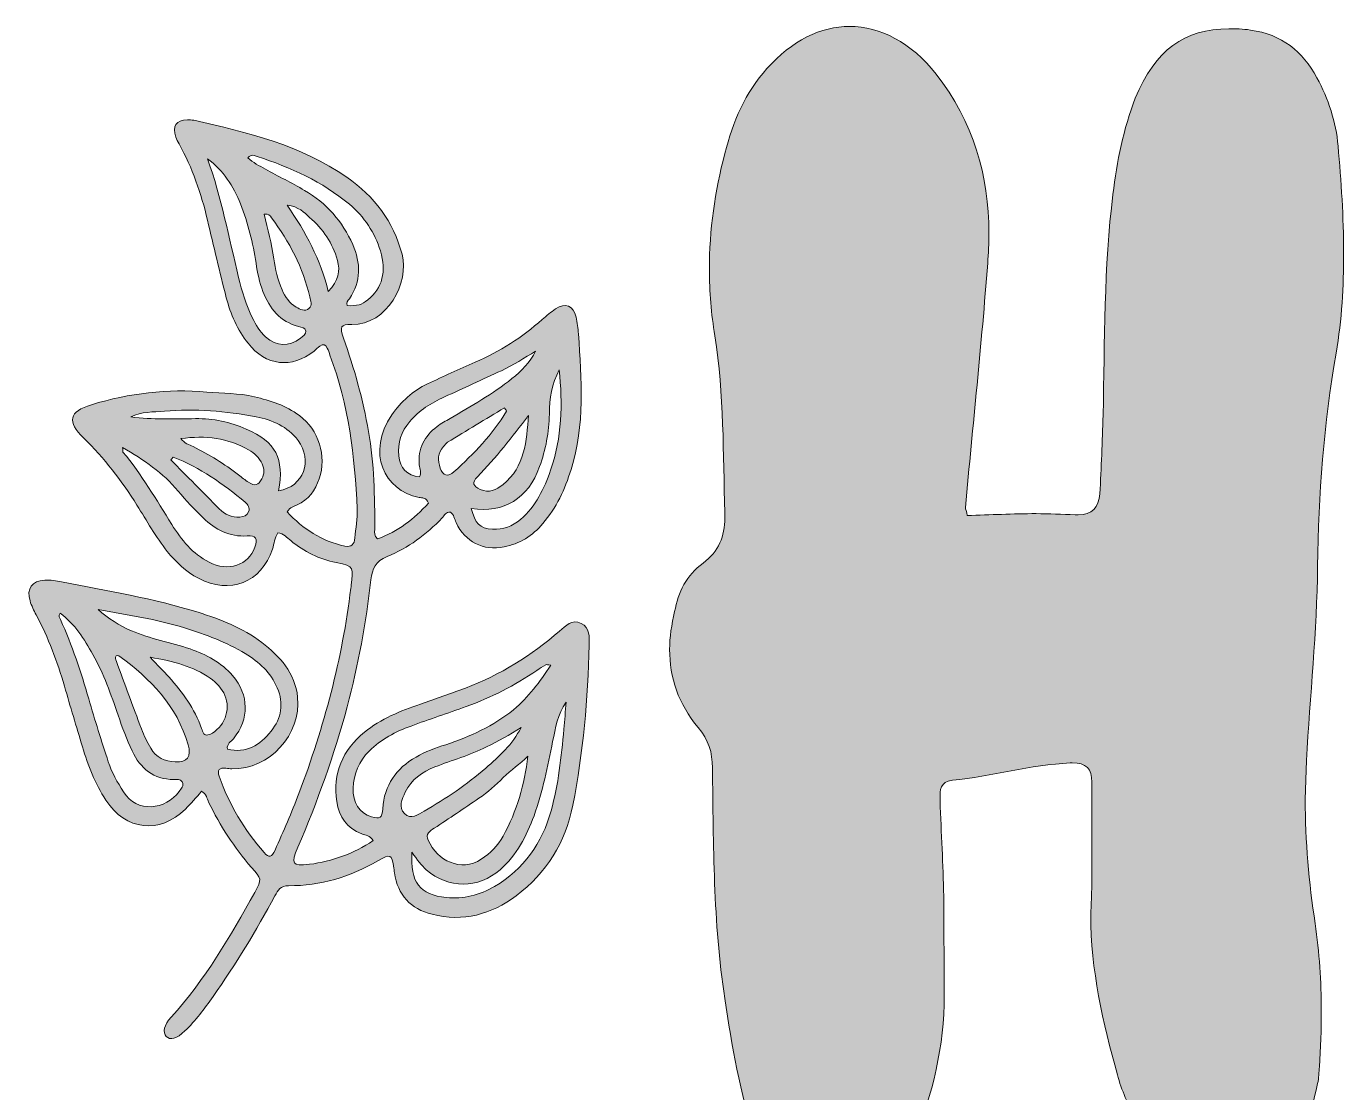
# Model space of a CAD drawing. Header units: inches. Extents: x 153 to 927, y -778 to -302.
# Drawn here: x 161.7 to 455.1, y -540 to -302.4 of the extents above; entities that cross this region are included whole.
import ezdxf

# ---------------------------------------------------------------- set-up
doc = ezdxf.new("R2010")
doc.units = ezdxf.units.IN
doc.header["$MEASUREMENT"] = 0
doc.layers.add('Layer 1', color=7, linetype='Continuous')

# ---------------------------------------------------------------- blocks, each defined once
blk = doc.blocks.new('block 3')
at = {"layer": 'Layer 1', "true_color": 0xe43b40}
h = blk.add_hatch(color=13, dxfattribs=at)
h.dxf.hatch_style = 2
edge = h.paths.add_edge_path()
edge.add_spline(control_points=[(341.55, -564.83), (334.5, -564.69), (326.49, -558.34), (323.87, -550.19), (320.69, -539.97), (318.76, -529.61), (317.24, -518.97), (314.61, -501.98), (314.75, -484.72), (314.47, -467.59), (314.47, -464.14), (313.65, -461.38), (311.3, -458.61), (306.88, -453.37), (304.95, -447.43), (304.95, -441.21), (304.95, -438.45), (305.36, -435.69), (306.05, -432.79), (306.88, -428.5), (308.67, -424.64), (312.4, -422.01), (315.86, -419.39), (317.24, -415.94), (317.24, -411.93), (317.24, -411.93), (317.24, -410.69), (317.24, -410.69), (316.82, -397.57), (317.1, -384.44), (315.03, -371.32), (314.2, -366.49), (313.79, -361.52), (313.79, -356.54), (313.79, -347.84), (315.03, -339.14), (317.24, -330.72), (319.03, -323.67), (321.79, -317.18), (326.63, -311.79), (332.15, -305.58), (338.65, -302.4), (345, -302.4), (351.91, -302.4), (358.67, -305.99), (364.34, -313.04), (372.62, -323.67), (376.08, -335.69), (376.08, -348.53), (376.08, -350.74), (375.94, -352.95), (375.8, -355.16), (374.42, -373.26), (372.49, -391.35), (370.83, -409.58), (370.83, -410), (371.11, -410.41), (371.24, -411.38), (376.35, -411.24), (381.46, -410.96), (386.57, -410.96), (389.47, -410.96), (392.37, -411.1), (395.27, -411.24), (395.27, -411.24), (395.97, -411.24), (395.97, -411.24), (399.01, -411.24), (400.52, -409.58), (400.8, -406.54), (401.08, -400.74), (401.35, -394.94), (401.49, -389), (401.91, -372.57), (401.63, -356.13), (403.7, -339.83), (404.53, -332.51), (406.05, -325.19), (408.67, -318.42), (413.09, -307.65), (419.59, -302.95), (429.53, -302.95), (431.05, -302.95), (432.57, -302.95), (434.36, -303.23), (441.27, -304.2), (445.97, -307.93), (449.14, -313.87), (451.63, -318.56), (453.42, -323.67), (453.84, -329.06), (454.53, -336.93), (455.08, -344.94), (455.08, -352.95), (455.08, -360.27), (454.67, -367.73), (453.42, -375.19), (450.66, -390.94), (449.42, -406.82), (449.28, -422.7), (449.14, -437.21), (447.62, -451.57), (446.79, -465.94), (446.79, -465.94), (446.52, -474.64), (446.52, -474.64), (446.52, -483.89), (447.35, -493.15), (448.73, -502.26), (449.69, -508.75), (450.11, -515.24), (450.11, -521.6), (450.11, -525.88), (449.97, -530.02), (449.69, -534.17), (449.56, -535.41), (449.56, -536.65), (449.28, -537.9), (447.62, -545.77), (445.55, -553.23), (435.88, -555.02), (433.53, -555.44), (431.33, -555.71), (429.11, -555.71), (420.55, -555.71), (413.09, -552.26), (408.95, -545.63), (407.01, -542.73), (405.63, -539.42), (404.67, -535.96), (401.49, -524.36), (398.73, -512.62), (398.73, -500.33), (398.73, -500.33), (398.87, -497.84), (398.87, -497.84), (399.01, -494.66), (399.01, -491.63), (399.01, -488.45), (399.01, -488.45), (399.01, -470.77), (399.01, -470.77), (399.01, -467.73), (397.76, -466.49), (394.59, -466.49), (394.59, -466.49), (394.17, -466.49), (394.17, -466.49), (385.33, -466.9), (376.77, -469.53), (367.93, -470.36), (365.17, -470.63), (365.17, -472.57), (365.17, -474.36), (365.17, -474.36), (365.17, -474.91), (365.17, -474.91), (365.44, -482.1), (365.86, -489.14), (365.99, -496.18), (365.99, -496.18), (366.13, -518.28), (366.13, -518.28), (366.13, -529.61), (363.51, -540.24), (359.37, -550.74), (355.91, -559.44), (349.28, -564.83), (341.82, -564.83), (341.82, -564.83), (341.55, -564.83), (341.55, -564.83)], knot_values=[0, 0, 0, 0, 1, 1, 1, 2, 2, 2, 3, 3, 3, 4, 4, 4, 5, 5, 5, 6, 6, 6, 7, 7, 7, 8, 8, 8, 9, 9, 9, 10, 10, 10, 11, 11, 11, 12, 12, 12, 13, 13, 13, 14, 14, 14, 15, 15, 15, 16, 16, 16, 17, 17, 17, 18, 18, 18, 19, 19, 19, 20, 20, 20, 21, 21, 21, 22, 22, 22, 23, 23, 23, 24, 24, 24, 25, 25, 25, 26, 26, 26, 27, 27, 27, 28, 28, 28, 29, 29, 29, 30, 30, 30, 31, 31, 31, 32, 32, 32, 33, 33, 33, 34, 34, 34, 35, 35, 35, 36, 36, 36, 37, 37, 37, 38, 38, 38, 39, 39, 39, 40, 40, 40, 41, 41, 41, 42, 42, 42, 43, 43, 43, 44, 44, 44, 45, 45, 45, 46, 46, 46, 47, 47, 47, 48, 48, 48, 49, 49, 49, 50, 50, 50, 51, 51, 51, 52, 52, 52, 53, 53, 53, 54, 54, 54, 55, 55, 55, 56, 56, 56, 57, 57, 57, 57], degree=3, periodic=1)
at = {"layer": 'Layer 1', "lineweight": 0}
blk.add_open_spline([(341.55, -564.83), (334.5, -564.69), (326.49, -558.34), (323.87, -550.19), (320.69, -539.97), (318.76, -529.61), (317.24, -518.97), (314.61, -501.98), (314.75, -484.72), (314.47, -467.59), (314.47, -464.14), (313.65, -461.38), (311.3, -458.61), (306.88, -453.37), (304.95, -447.43), (304.95, -441.21), (304.95, -438.45), (305.36, -435.69), (306.05, -432.79), (306.88, -428.5), (308.67, -424.64), (312.4, -422.01), (315.86, -419.39), (317.24, -415.94), (317.24, -411.93), (317.24, -411.93), (317.24, -410.69), (317.24, -410.69), (316.82, -397.57), (317.1, -384.44), (315.03, -371.32), (314.2, -366.49), (313.79, -361.52), (313.79, -356.54), (313.79, -347.84), (315.03, -339.14), (317.24, -330.72), (319.03, -323.67), (321.79, -317.18), (326.63, -311.79), (332.15, -305.58), (338.65, -302.4), (345, -302.4), (351.91, -302.4), (358.67, -305.99), (364.34, -313.04), (372.62, -323.67), (376.08, -335.69), (376.08, -348.53), (376.08, -350.74), (375.94, -352.95), (375.8, -355.16), (374.42, -373.26), (372.49, -391.35), (370.83, -409.58), (370.83, -410), (371.11, -410.41), (371.24, -411.38), (376.35, -411.24), (381.46, -410.96), (386.57, -410.96), (389.47, -410.96), (392.37, -411.1), (395.27, -411.24), (395.27, -411.24), (395.97, -411.24), (395.97, -411.24), (399.01, -411.24), (400.52, -409.58), (400.8, -406.54), (401.08, -400.74), (401.35, -394.94), (401.49, -389), (401.91, -372.57), (401.63, -356.13), (403.7, -339.83), (404.53, -332.51), (406.05, -325.19), (408.67, -318.42), (413.09, -307.65), (419.59, -302.95), (429.53, -302.95), (431.05, -302.95), (432.57, -302.95), (434.36, -303.23), (441.27, -304.2), (445.97, -307.93), (449.14, -313.87), (451.63, -318.56), (453.42, -323.67), (453.84, -329.06), (454.53, -336.93), (455.08, -344.94), (455.08, -352.95), (455.08, -360.27), (454.67, -367.73), (453.42, -375.19), (450.66, -390.94), (449.42, -406.82), (449.28, -422.7), (449.14, -437.21), (447.62, -451.57), (446.79, -465.94), (446.79, -465.94), (446.52, -474.64), (446.52, -474.64), (446.52, -483.89), (447.35, -493.15), (448.73, -502.26), (449.69, -508.75), (450.11, -515.24), (450.11, -521.6), (450.11, -525.88), (449.97, -530.02), (449.69, -534.17), (449.56, -535.41), (449.56, -536.65), (449.28, -537.9), (447.62, -545.77), (445.55, -553.23), (435.88, -555.02), (433.53, -555.44), (431.33, -555.71), (429.11, -555.71), (420.55, -555.71), (413.09, -552.26), (408.95, -545.63), (407.01, -542.73), (405.63, -539.42), (404.67, -535.96), (401.49, -524.36), (398.73, -512.62), (398.73, -500.33), (398.73, -500.33), (398.87, -497.84), (398.87, -497.84), (399.01, -494.66), (399.01, -491.63), (399.01, -488.45), (399.01, -488.45), (399.01, -470.77), (399.01, -470.77), (399.01, -467.73), (397.76, -466.49), (394.59, -466.49), (394.59, -466.49), (394.17, -466.49), (394.17, -466.49), (385.33, -466.9), (376.77, -469.53), (367.93, -470.36), (365.17, -470.63), (365.17, -472.57), (365.17, -474.36), (365.17, -474.36), (365.17, -474.91), (365.17, -474.91), (365.44, -482.1), (365.86, -489.14), (365.99, -496.18), (365.99, -496.18), (366.13, -518.28), (366.13, -518.28), (366.13, -529.61), (363.51, -540.24), (359.37, -550.74), (355.91, -559.44), (349.28, -564.83), (341.82, -564.83), (341.82, -564.83), (341.55, -564.83), (341.55, -564.83)], degree=3, knots=[0, 0, 0, 0, 1, 1, 1, 2, 2, 2, 3, 3, 3, 4, 4, 4, 5, 5, 5, 6, 6, 6, 7, 7, 7, 8, 8, 8, 9, 9, 9, 10, 10, 10, 11, 11, 11, 12, 12, 12, 13, 13, 13, 14, 14, 14, 15, 15, 15, 16, 16, 16, 17, 17, 17, 18, 18, 18, 19, 19, 19, 20, 20, 20, 21, 21, 21, 22, 22, 22, 23, 23, 23, 24, 24, 24, 25, 25, 25, 26, 26, 26, 27, 27, 27, 28, 28, 28, 29, 29, 29, 30, 30, 30, 31, 31, 31, 32, 32, 32, 33, 33, 33, 34, 34, 34, 35, 35, 35, 36, 36, 36, 37, 37, 37, 38, 38, 38, 39, 39, 39, 40, 40, 40, 41, 41, 41, 42, 42, 42, 43, 43, 43, 44, 44, 44, 45, 45, 45, 46, 46, 46, 47, 47, 47, 48, 48, 48, 49, 49, 49, 50, 50, 50, 51, 51, 51, 52, 52, 52, 53, 53, 53, 54, 54, 54, 55, 55, 55, 56, 56, 56, 57, 57, 57, 57], dxfattribs=at)
blk = doc.blocks.new('block 6')
at = {"layer": 'Layer 1', "true_color": 0x278121}
h = blk.add_hatch(color=86, dxfattribs=at)
h.dxf.hatch_style = 2
edge = h.paths.add_edge_path()
edge.add_spline(control_points=[(287.01, -440.22), (286.79, -452.23), (285.69, -464.15), (283.38, -475.94), (281.77, -484.23), (277.51, -490.97), (270.77, -496.07), (265.2, -500.29), (258.95, -501.95), (252.05, -500.22), (247.25, -499.01), (244.38, -495.93), (243.65, -490.97), (243.6, -490.63), (243.58, -490.28), (243.52, -489.95), (242.98, -486.75), (242.82, -486.67), (239.93, -488.33), (233.77, -491.88), (227.18, -493.91), (220.05, -493.84), (218.27, -493.82), (217.69, -494.85), (217.03, -496.08), (212.91, -503.86), (208.28, -511.33), (203.24, -518.54), (201.34, -521.26), (199.38, -523.93), (196.96, -526.21), (195.13, -527.94), (193.69, -528.34), (192.82, -527.41), (191.99, -526.53), (192.3, -524.9), (193.89, -523.15), (201.47, -514.79), (207.09, -505.12), (212.53, -495.34), (214.18, -492.35), (214.04, -492.35), (211.81, -489.77), (207.97, -485.36), (204.78, -480.5), (202.26, -475.22), (201.87, -474.42), (201.82, -473.41), (200.67, -472.82), (199.4, -474.23), (198.33, -475.57), (197.11, -476.76), (191.27, -482.44), (183.81, -481.59), (179.34, -474.77), (176.93, -471.11), (175.4, -467.05), (174.14, -462.89), (172.8, -458.4), (171.43, -453.93), (170.15, -449.42), (168.59, -443.91), (166.52, -438.6), (163.85, -433.53), (163.32, -432.53), (162.8, -431.49), (162.47, -430.4), (161.65, -427.66), (162.89, -425.91), (165.77, -425.79), (167.01, -425.73), (168.29, -425.9), (169.51, -426.15), (179.69, -428.21), (189.97, -429.81), (199.91, -432.94), (204.94, -434.51), (209.84, -436.44), (214.07, -439.66), (218.15, -442.76), (221.51, -446.41), (222.08, -451.88), (222.93, -460.19), (215.82, -467.96), (207.45, -467.82), (207, -467.81), (206.55, -467.71), (206.1, -467.66), (204.69, -467.49), (204.12, -468.07), (204.59, -469.44), (206.81, -475.78), (210.24, -481.4), (214.61, -486.46), (215.71, -487.72), (216.32, -487.59), (217.06, -485.91), (218.9, -481.73), (220.75, -477.55), (222.37, -473.28), (227.97, -458.5), (232.02, -443.31), (233.93, -427.58), (233.96, -427.35), (234, -427.13), (234.02, -426.9), (234.31, -423.26), (234.96, -422.6), (230.65, -421.83), (226.91, -421.17), (223.54, -419.4), (220.55, -416.98), (219.7, -416.29), (218.93, -415.39), (217.7, -415.22), (216.83, -416.36), (216.89, -417.68), (216.5, -418.84), (213.98, -426.31), (206.95, -429.08), (200.01, -425.36), (197.24, -423.88), (195.01, -421.81), (193.05, -419.38), (190.46, -416.16), (188.48, -412.55), (186.29, -409.07), (182.88, -403.63), (179.01, -398.58), (174.39, -394.1), (170.67, -390.48), (171.14, -388.22), (176.17, -386.69), (184.55, -384.14), (193.15, -383.1), (201.88, -383.89), (205.4, -384.2), (208.96, -384.09), (212.44, -384.92), (216.02, -385.77), (219.48, -386.87), (222.48, -389.1), (226.78, -392.3), (228.61, -398.14), (226.9, -403.18), (226.02, -405.76), (224.54, -407.85), (221.97, -409.03), (221.27, -409.35), (220.43, -409.49), (219.78, -410.57), (223.26, -414.38), (227.42, -417.09), (232.61, -418.18), (234.1, -418.49), (234.74, -417.78), (234.85, -416.38), (235.01, -414.23), (235.41, -412.06), (235.33, -409.91), (234.88, -398.22), (233.39, -386.71), (229.29, -375.66), (229.1, -375.12), (228.92, -374.58), (228.68, -374.07), (228.32, -373.3), (227.75, -373.09), (227.04, -373.63), (226.59, -373.97), (226.19, -374.39), (225.75, -374.75), (220.83, -378.74), (214.93, -378.04), (211.03, -373.01), (208.69, -369.98), (207.13, -366.56), (206.19, -362.87), (204.73, -357.12), (203.37, -351.35), (202, -345.57), (200.6, -339.65), (198.66, -333.94), (195.68, -328.61), (195.41, -328.12), (195.13, -327.61), (194.94, -327.07), (194.08, -324.64), (194.97, -323.34), (197.57, -323.24), (198.02, -323.23), (198.49, -323.23), (198.93, -323.33), (210.89, -325.99), (222.75, -328.88), (233.04, -336.03), (239.17, -340.29), (243.4, -345.83), (245.34, -353.16), (247, -359.5), (242.09, -368.92), (234.12, -368.83), (231.65, -368.8), (231.39, -369.32), (232.29, -371.85), (234.71, -378.64), (236.63, -385.55), (237.88, -392.65), (239.14, -399.89), (239.28, -407.17), (239.25, -414.48), (239.25, -415.14), (239.02, -415.85), (239.9, -416.57), (244.36, -414.98), (248.06, -412.15), (251.2, -408.61), (250.78, -407.36), (249.82, -407.47), (249.12, -407.33), (241.32, -405.85), (237.36, -397.31), (243.09, -388.94), (245.08, -386.02), (247.75, -383.6), (251.03, -382.05), (254.54, -380.4), (258.05, -378.74), (261.62, -377.22), (267.15, -374.88), (272.1, -371.67), (276.58, -367.7), (277.52, -366.87), (278.49, -366.05), (279.53, -365.36), (281.71, -363.91), (283.51, -364.63), (284.12, -367.2), (284.41, -368.41), (284.53, -369.68), (284.62, -370.93), (285.38, -381.07), (286.06, -391.2), (282.99, -401.14), (281.63, -405.55), (279.7, -409.64), (276.69, -413.19), (274.39, -415.9), (271.56, -417.68), (268.06, -418.37), (263.39, -419.3), (259.4, -417.26), (257.38, -412.96), (257, -412.16), (256.93, -411.18), (256.12, -410.61), (255.11, -410.51), (254.77, -411.39), (254.25, -411.93), (250.72, -415.59), (246.72, -418.64), (242.01, -420.53), (239.47, -421.56), (238.69, -423.26), (238.41, -425.72), (237.29, -435.25), (235.62, -444.69), (233.11, -453.97), (230.22, -464.68), (226.52, -475.11), (222.11, -485.28), (220.51, -488.96), (220.83, -489.58), (224.7, -489.08), (229.81, -488.42), (234.57, -486.7), (238.89, -483.81), (238.22, -482.58), (237.21, -482.61), (236.39, -482.3), (233.06, -481.03), (231.29, -478.51), (230.8, -475.11), (229.89, -468.82), (232.08, -463.68), (236.95, -459.65), (240.63, -456.61), (245.01, -454.95), (249.43, -453.37), (252.77, -452.18), (256.14, -451.1), (259.44, -449.84), (267.2, -446.88), (274.16, -442.56), (280.44, -437.14), (281.81, -435.96), (283.2, -434.41), (285.23, -435.4), (287.21, -436.36), (287.05, -438.41), (287.01, -440.22)], knot_values=[0, 0, 0, 0, 1, 1, 1, 2, 2, 2, 3, 3, 3, 4, 4, 4, 5, 5, 5, 6, 6, 6, 7, 7, 7, 8, 8, 8, 9, 9, 9, 10, 10, 10, 11, 11, 11, 12, 12, 12, 13, 13, 13, 14, 14, 14, 15, 15, 15, 16, 16, 16, 17, 17, 17, 18, 18, 18, 19, 19, 19, 20, 20, 20, 21, 21, 21, 22, 22, 22, 23, 23, 23, 24, 24, 24, 25, 25, 25, 26, 26, 26, 27, 27, 27, 28, 28, 28, 29, 29, 29, 30, 30, 30, 31, 31, 31, 32, 32, 32, 33, 33, 33, 34, 34, 34, 35, 35, 35, 36, 36, 36, 37, 37, 37, 38, 38, 38, 39, 39, 39, 40, 40, 40, 41, 41, 41, 42, 42, 42, 43, 43, 43, 44, 44, 44, 45, 45, 45, 46, 46, 46, 47, 47, 47, 48, 48, 48, 49, 49, 49, 50, 50, 50, 51, 51, 51, 52, 52, 52, 53, 53, 53, 54, 54, 54, 55, 55, 55, 56, 56, 56, 57, 57, 57, 58, 58, 58, 59, 59, 59, 60, 60, 60, 61, 61, 61, 62, 62, 62, 63, 63, 63, 64, 64, 64, 65, 65, 65, 66, 66, 66, 67, 67, 67, 68, 68, 68, 69, 69, 69, 70, 70, 70, 71, 71, 71, 72, 72, 72, 73, 73, 73, 74, 74, 74, 75, 75, 75, 76, 76, 76, 77, 77, 77, 78, 78, 78, 79, 79, 79, 80, 80, 80, 81, 81, 81, 82, 82, 82, 83, 83, 83, 84, 84, 84, 85, 85, 85, 86, 86, 86, 87, 87, 87, 88, 88, 88, 89, 89, 89, 90, 90, 90, 91, 91, 91, 92, 92, 92, 93, 93, 93, 94, 94, 94, 95, 95, 95, 96, 96, 96, 97, 97, 97, 98, 98, 98, 99, 99, 99, 100, 100, 100, 100], degree=3, periodic=1)
edge = h.paths.add_edge_path()
edge.add_spline(control_points=[(196.39, -470.74), (196, -470.06), (195.18, -470.22), (194.52, -470.21), (190, -470.14), (187.04, -467.72), (185.22, -463.83), (184.02, -461.26), (183.02, -458.58), (182.1, -455.89), (180.49, -451.26), (178.89, -446.62), (176.48, -442.34), (174.55, -438.91), (172.5, -435.53), (169.16, -433.15), (168.75, -433.8), (169.07, -434.18), (169.25, -434.57), (171.85, -440.28), (173.84, -446.21), (175.55, -452.24), (176.89, -456.95), (178.41, -461.61), (179.91, -466.27), (180.69, -468.66), (181.97, -470.8), (183.28, -472.95), (186.21, -477.75), (192.76, -476.96), (195.66, -472.84), (196.1, -472.22), (196.88, -471.62), (196.39, -470.74)], knot_values=[0, 0, 0, 0, 1, 1, 1, 2, 2, 2, 3, 3, 3, 4, 4, 4, 5, 5, 5, 6, 6, 6, 7, 7, 7, 8, 8, 8, 9, 9, 9, 10, 10, 10, 11, 11, 11, 11], degree=3, periodic=1)
edge = h.paths.add_edge_path()
edge.add_spline(control_points=[(177.63, -432.33), (179.92, -434.26), (182.34, -435.87), (185.07, -437.05), (189.29, -438.88), (193.81, -439.65), (198.13, -441.11), (201.75, -442.34), (205.05, -444.09), (207.58, -447.04), (211.29, -451.37), (211.34, -456.69), (207.8, -461.1), (207.26, -461.77), (206.26, -462.18), (206.43, -463.46), (210.64, -464.41), (213.72, -462.52), (216.17, -459.43), (218.46, -456.55), (219.04, -453.27), (217.54, -449.78), (216.08, -446.39), (213.52, -444), (210.43, -442.14), (206.19, -439.61), (201.62, -437.88), (196.91, -436.41), (190.61, -434.46), (184.12, -433.53), (177.63, -432.33)], knot_values=[0, 0, 0, 0, 1, 1, 1, 2, 2, 2, 3, 3, 3, 4, 4, 4, 5, 5, 5, 6, 6, 6, 7, 7, 7, 8, 8, 8, 9, 9, 9, 10, 10, 10, 10], degree=3, periodic=1)
edge = h.paths.add_edge_path()
edge.add_spline(control_points=[(197.69, -462.45), (195.22, -453.76), (189.27, -447.77), (182.27, -442.62), (182.13, -442.52), (181.85, -442.6), (181.63, -442.6), (181.3, -443.04), (181.55, -443.46), (181.71, -443.87), (183.56, -448.89), (185.39, -453.92), (187.3, -458.93), (187.86, -460.41), (188.56, -461.86), (189.35, -463.24), (190.53, -465.3), (192.52, -466.17), (194.79, -466.25), (197.58, -466.36), (198.46, -465.14), (197.69, -462.45)], knot_values=[0, 0, 0, 0, 1, 1, 1, 2, 2, 2, 3, 3, 3, 4, 4, 4, 5, 5, 5, 6, 6, 6, 7, 7, 7, 7], degree=3, periodic=1)
edge = h.paths.add_edge_path()
edge.add_spline(control_points=[(210.86, -415.91), (206.88, -416.21), (203.79, -414.52), (201.07, -411.9), (199.09, -410.01), (197.2, -408.05), (195.45, -405.93), (192.09, -401.87), (187.82, -398.97), (183.1, -396.25), (183.14, -396.85), (183.07, -397.12), (183.18, -397.24), (187.36, -402.24), (190.6, -407.88), (194.06, -413.38), (196.19, -416.79), (198.69, -419.92), (202.35, -421.8), (206.6, -424), (211.18, -422.42), (212.56, -418.42), (213.21, -416.55), (212.78, -415.77), (210.86, -415.91)], knot_values=[0, 0, 0, 0, 1, 1, 1, 2, 2, 2, 3, 3, 3, 4, 4, 4, 5, 5, 5, 6, 6, 6, 7, 7, 7, 8, 8, 8, 8], degree=3, periodic=1)
edge = h.paths.add_edge_path()
edge.add_spline(control_points=[(217.85, -405.9), (223.45, -404.91), (225.53, -399.15), (222.17, -394.65), (219.82, -391.52), (216.47, -390.11), (212.83, -389.39), (206.09, -388.06), (199.24, -387.56), (192.4, -388.14), (189.92, -388.35), (187.29, -388.19), (184.95, -389.41), (189.76, -390.04), (194.55, -389.86), (199.33, -389.79), (203.29, -389.73), (207.06, -390.55), (210.64, -392.12), (217.22, -394.99), (219.15, -398.66), (217.85, -405.9)], knot_values=[0, 0, 0, 0, 1, 1, 1, 2, 2, 2, 3, 3, 3, 4, 4, 4, 5, 5, 5, 6, 6, 6, 7, 7, 7, 7], degree=3, periodic=1)
edge = h.paths.add_edge_path()
edge.add_spline(control_points=[(205.89, -451.48), (205.18, -449.88), (204.08, -448.62), (202.62, -447.63), (198.79, -445.02), (194.49, -443.79), (189.2, -442.96), (190.93, -444.77), (192.19, -446.03), (193.39, -447.35), (196.48, -450.75), (199.09, -454.44), (200.68, -458.8), (200.97, -459.63), (201.19, -460.71), (202.52, -460.13), (205.67, -458.74), (207.27, -454.62), (205.89, -451.48)], knot_values=[0, 0, 0, 0, 1, 1, 1, 2, 2, 2, 3, 3, 3, 4, 4, 4, 5, 5, 5, 6, 6, 6, 6], degree=3, periodic=1)
edge = h.paths.add_edge_path()
edge.add_spline(control_points=[(204.61, -409.88), (205.86, -411.12), (207.4, -411.85), (209.24, -411.71), (210.07, -411.64), (210.84, -411.41), (211.16, -410.54), (211.49, -409.67), (211.06, -408.97), (210.42, -408.44), (205.51, -404.35), (200.35, -400.66), (194.33, -398.39), (194.18, -398.58), (194.02, -398.77), (193.86, -398.97), (197.44, -402.61), (201, -406.27), (204.61, -409.88)], knot_values=[0, 0, 0, 0, 1, 1, 1, 2, 2, 2, 3, 3, 3, 4, 4, 4, 5, 5, 5, 6, 6, 6, 6], degree=3, periodic=1)
edge = h.paths.add_edge_path()
edge.add_spline(control_points=[(214.19, -399.9), (213.53, -398.51), (212.48, -397.49), (211.16, -396.75), (206.54, -394.14), (201.6, -393.46), (196.05, -394.25), (196.91, -395.33), (197.91, -395.6), (198.78, -396.03), (202.37, -397.8), (205.77, -399.87), (208.93, -402.33), (209.65, -402.9), (210.36, -403.48), (211.13, -403.96), (212.59, -404.9), (213.33, -404.68), (214.11, -403.18), (214.68, -402.1), (214.73, -401.03), (214.19, -399.9)], knot_values=[0, 0, 0, 0, 1, 1, 1, 2, 2, 2, 3, 3, 3, 4, 4, 4, 5, 5, 5, 6, 6, 6, 7, 7, 7, 7], degree=3, periodic=1)
edge = h.paths.add_edge_path()
edge.add_spline(control_points=[(223.89, -370.29), (223.82, -369.42), (222.93, -369.47), (222.3, -369.3), (218.18, -368.18), (215.82, -365.27), (214.36, -361.46), (213.58, -359.43), (213.11, -357.32), (212.81, -355.17), (212.17, -350.63), (211.03, -346.22), (209.35, -341.96), (207.78, -337.99), (205.53, -334.51), (201.98, -331.88), (205.12, -340.52), (206.78, -349.5), (208.93, -358.34), (209.69, -361.44), (210.64, -364.49), (212.02, -367.38), (212.76, -368.94), (213.65, -370.39), (214.95, -371.55), (217.44, -373.75), (220.11, -373.86), (222.7, -371.86), (223.24, -371.44), (223.94, -371.03), (223.89, -370.29)], knot_values=[0, 0, 0, 0, 1, 1, 1, 2, 2, 2, 3, 3, 3, 4, 4, 4, 5, 5, 5, 6, 6, 6, 7, 7, 7, 8, 8, 8, 9, 9, 9, 10, 10, 10, 10], degree=3, periodic=1)
edge = h.paths.add_edge_path()
edge.add_spline(control_points=[(210.96, -331.66), (212.15, -332.74), (213.52, -333.48), (214.89, -334.22), (217.8, -335.8), (220.76, -337.29), (223.61, -338.95), (228.49, -341.8), (232.09, -345.84), (234.35, -351.02), (236.14, -355.14), (236.28, -359.2), (233.6, -363.07), (233.28, -363.52), (232.88, -363.97), (233.08, -364.61), (235.48, -364.7), (236.27, -364.48), (237.74, -363.3), (240.92, -360.74), (241.95, -356.97), (240.53, -352.44), (239.24, -348.33), (236.93, -344.83), (233.61, -342.04), (227.56, -336.96), (220.5, -333.83), (213.08, -331.39), (212.48, -331.19), (211.81, -330.82), (210.96, -331.66)], knot_values=[0, 0, 0, 0, 1, 1, 1, 2, 2, 2, 3, 3, 3, 4, 4, 4, 5, 5, 5, 6, 6, 6, 7, 7, 7, 8, 8, 8, 9, 9, 9, 10, 10, 10, 10], degree=3, periodic=1)
edge = h.paths.add_edge_path()
edge.add_spline(control_points=[(224.77, -362.69), (223.29, -356.15), (220.25, -350.37), (216.25, -345.05), (215.94, -344.63), (215.64, -344.06), (214.63, -344.28), (215.43, -347.57), (216.3, -350.83), (216.78, -354.18), (217.11, -356.53), (217.68, -358.85), (218.6, -361.07), (219.28, -362.69), (220.25, -364.06), (221.78, -364.94), (222.65, -365.45), (223.65, -366.05), (224.61, -365.24), (225.44, -364.54), (224.97, -363.56), (224.77, -362.69)], knot_values=[0, 0, 0, 0, 1, 1, 1, 2, 2, 2, 3, 3, 3, 4, 4, 4, 5, 5, 5, 6, 6, 6, 7, 7, 7, 7], degree=3, periodic=1)
edge = h.paths.add_edge_path()
edge.add_spline(control_points=[(230.95, -354.53), (229.9, -350.67), (227.72, -347.54), (224.73, -344.96), (223.5, -343.89), (222.38, -342.54), (219.74, -342.23), (223.93, -348.35), (227.14, -354.25), (228.91, -361.5), (231.23, -358.98), (231.6, -356.9), (230.95, -354.53)], knot_values=[0, 0, 0, 0, 1, 1, 1, 2, 2, 2, 3, 3, 3, 4, 4, 4, 4], degree=3, periodic=1)
edge = h.paths.add_edge_path()
edge.add_spline(control_points=[(248.46, -465.18), (250.54, -463.98), (252.8, -463.18), (255.08, -462.43), (260.52, -460.62), (265.7, -458.3), (270.18, -454.63), (273.53, -451.89), (275.95, -448.43), (278.49, -444.72), (277.8, -444.64), (277.54, -444.53), (277.39, -444.61), (276.69, -445), (276.01, -445.41), (275.36, -445.87), (270.45, -449.24), (265.19, -451.94), (259.59, -453.96), (255.52, -455.43), (251.41, -456.79), (247.34, -458.27), (243.89, -459.53), (240.68, -461.2), (238.03, -463.84), (235.74, -466.13), (234.6, -468.93), (234.44, -472.11), (234.29, -475.29), (235.9, -477.71), (238.52, -478.5), (240.42, -479.07), (240.91, -478.75), (241.04, -476.7), (241.37, -471.47), (244.02, -467.74), (248.46, -465.18)], knot_values=[0, 0, 0, 0, 1, 1, 1, 2, 2, 2, 3, 3, 3, 4, 4, 4, 5, 5, 5, 6, 6, 6, 7, 7, 7, 8, 8, 8, 9, 9, 9, 10, 10, 10, 11, 11, 11, 12, 12, 12, 12], degree=3, periodic=1)
edge = h.paths.add_edge_path()
edge.add_spline(control_points=[(253.15, -391.55), (254.05, -390.87), (255.06, -390.33), (256.04, -389.75), (260.73, -386.95), (265.54, -384.34), (269.83, -380.89), (271.95, -379.19), (273.83, -377.29), (275.09, -374.77), (272.54, -376.25), (270.13, -377.89), (267.49, -379.11), (263.25, -381.07), (259.01, -383.02), (254.76, -384.96), (251.83, -386.29), (249.14, -387.96), (247.04, -390.46), (245.19, -392.65), (244.31, -395.19), (244.6, -398.05), (244.9, -400.94), (246.37, -402.38), (249.26, -402.78), (249.7, -401.88), (249.26, -401), (249.17, -400.12), (248.82, -396.47), (250.34, -393.7), (253.15, -391.55)], knot_values=[0, 0, 0, 0, 1, 1, 1, 2, 2, 2, 3, 3, 3, 4, 4, 4, 5, 5, 5, 6, 6, 6, 7, 7, 7, 8, 8, 8, 9, 9, 9, 10, 10, 10, 10], degree=3, periodic=1)
edge = h.paths.add_edge_path()
edge.add_spline(control_points=[(250.26, -477.22), (255.14, -474.49), (259.75, -471.29), (263.98, -467.65), (266.98, -465.06), (269.94, -462.34), (271.86, -458.63), (269.36, -460.23), (266.77, -461.62), (264.14, -462.94), (260.45, -464.8), (256.47, -465.88), (252.66, -467.39), (249.82, -468.53), (247.42, -470.17), (246.06, -473.01), (245.31, -474.57), (244.49, -476.38), (245.89, -477.79), (247.31, -479.23), (248.93, -477.95), (250.26, -477.22)], knot_values=[0, 0, 0, 0, 1, 1, 1, 2, 2, 2, 3, 3, 3, 4, 4, 4, 5, 5, 5, 6, 6, 6, 7, 7, 7, 7], degree=3, periodic=1)
edge = h.paths.add_edge_path()
edge.add_spline(control_points=[(281.89, -452.94), (280.04, -455.67), (279.51, -458.71), (278.89, -461.71), (277.74, -467.28), (276.71, -472.89), (274.74, -478.26), (273.08, -482.78), (270.95, -487.01), (267.2, -490.28), (262.27, -494.55), (255.64, -494.62), (250.74, -490.3), (249.63, -489.33), (248.76, -488.14), (247.55, -486.38), (247.07, -493.06), (249.34, -495.89), (255.16, -496.48), (259.02, -496.88), (262.64, -495.97), (265.97, -494), (272.47, -490.15), (276.54, -484.4), (278.53, -477.2), (280.18, -471.26), (280.81, -465.13), (281.39, -459.01), (281.58, -456.98), (281.72, -454.96), (281.89, -452.94)], knot_values=[0, 0, 0, 0, 1, 1, 1, 2, 2, 2, 3, 3, 3, 4, 4, 4, 5, 5, 5, 6, 6, 6, 7, 7, 7, 8, 8, 8, 9, 9, 9, 10, 10, 10, 10], degree=3, periodic=1)
edge = h.paths.add_edge_path()
edge.add_spline(control_points=[(267.9, -469.75), (266.21, -471.45), (264.43, -473.04), (262.44, -474.38), (259.15, -476.61), (255.85, -478.85), (252.52, -481.04), (251.5, -481.7), (250.52, -482.32), (251.15, -483.72), (253.21, -488.27), (258.4, -490.87), (262.99, -487.95), (265.03, -486.66), (266.67, -484.93), (267.86, -482.78), (270.93, -477.25), (272.62, -471.29), (273.39, -464.99), (271.6, -466.75), (269.59, -468.07), (267.9, -469.75)], knot_values=[0, 0, 0, 0, 1, 1, 1, 2, 2, 2, 3, 3, 3, 4, 4, 4, 5, 5, 5, 6, 6, 6, 7, 7, 7, 7], degree=3, periodic=1)
edge = h.paths.add_edge_path()
edge.add_spline(control_points=[(268.61, -388.11), (268.46, -387.87), (268.3, -387.63), (268.15, -387.38), (263.93, -389.93), (259.7, -392.47), (255.49, -395.04), (255.12, -395.27), (254.84, -395.66), (254.54, -396.01), (253.27, -397.45), (253.25, -399.11), (253.84, -400.8), (254.44, -402.52), (255.57, -402.88), (256.91, -401.64), (261.32, -397.57), (265.56, -393.34), (268.61, -388.11)], knot_values=[0, 0, 0, 0, 1, 1, 1, 2, 2, 2, 3, 3, 3, 4, 4, 4, 5, 5, 5, 6, 6, 6, 6], degree=3, periodic=1)
edge = h.paths.add_edge_path()
edge.add_spline(control_points=[(275.98, -400.49), (273.41, -407.64), (268.07, -410.93), (260.77, -409.78), (261.57, -413.2), (262.64, -414.24), (265.48, -414.43), (267.87, -414.59), (269.92, -413.81), (271.75, -412.24), (275.16, -409.29), (276.99, -405.4), (278.43, -401.28), (280.97, -393.99), (281.15, -386.5), (280.34, -378.92), (278.73, -382.02), (278.2, -385.35), (278.15, -388.77), (278.1, -392.81), (277.33, -396.72), (275.98, -400.49)], knot_values=[0, 0, 0, 0, 1, 1, 1, 2, 2, 2, 3, 3, 3, 4, 4, 4, 5, 5, 5, 6, 6, 6, 7, 7, 7, 7], degree=3, periodic=1)
edge = h.paths.add_edge_path()
edge.add_spline(control_points=[(262.11, -402.76), (260.85, -404.03), (261.16, -404.87), (262.77, -405.58), (264.72, -406.45), (266.28, -405.73), (267.8, -404.52), (272.79, -400.52), (273.02, -394.75), (273.52, -389.07), (269.84, -393.83), (266.28, -398.54), (262.11, -402.76)], knot_values=[0, 0, 0, 0, 1, 1, 1, 2, 2, 2, 3, 3, 3, 4, 4, 4, 4], degree=3, periodic=1)
at = {"layer": 'Layer 1', "lineweight": 0}
for points, knots in [([(287.01, -440.22), (286.79, -452.23), (285.69, -464.15), (283.38, -475.94), (281.77, -484.23), (277.51, -490.97), (270.77, -496.07), (265.2, -500.29), (258.95, -501.95), (252.05, -500.22), (247.25, -499.01), (244.38, -495.93), (243.65, -490.97), (243.6, -490.63), (243.58, -490.28), (243.52, -489.95), (242.98, -486.75), (242.82, -486.67), (239.93, -488.33), (233.77, -491.88), (227.18, -493.91), (220.05, -493.84), (218.27, -493.82), (217.69, -494.85), (217.03, -496.08), (212.91, -503.86), (208.28, -511.33), (203.24, -518.54), (201.34, -521.26), (199.38, -523.93), (196.96, -526.21), (195.13, -527.94), (193.69, -528.34), (192.82, -527.41), (191.99, -526.53), (192.3, -524.9), (193.89, -523.15), (201.47, -514.79), (207.09, -505.12), (212.53, -495.34), (214.18, -492.35), (214.04, -492.35), (211.81, -489.77), (207.97, -485.36), (204.78, -480.5), (202.26, -475.22), (201.87, -474.42), (201.82, -473.41), (200.67, -472.82), (199.4, -474.23), (198.33, -475.57), (197.11, -476.76), (191.27, -482.44), (183.81, -481.59), (179.34, -474.77), (176.93, -471.11), (175.4, -467.05), (174.14, -462.89), (172.8, -458.4), (171.43, -453.93), (170.15, -449.42), (168.59, -443.91), (166.52, -438.6), (163.85, -433.53), (163.32, -432.53), (162.8, -431.49), (162.47, -430.4), (161.65, -427.66), (162.89, -425.91), (165.77, -425.79), (167.01, -425.73), (168.29, -425.9), (169.51, -426.15), (179.69, -428.21), (189.97, -429.81), (199.91, -432.94), (204.94, -434.51), (209.84, -436.44), (214.07, -439.66), (218.15, -442.76), (221.51, -446.41), (222.08, -451.88), (222.93, -460.19), (215.82, -467.96), (207.45, -467.82), (207, -467.81), (206.55, -467.71), (206.1, -467.66), (204.69, -467.49), (204.12, -468.07), (204.59, -469.44), (206.81, -475.78), (210.24, -481.4), (214.61, -486.46), (215.71, -487.72), (216.32, -487.59), (217.06, -485.91), (218.9, -481.73), (220.75, -477.55), (222.37, -473.28), (227.97, -458.5), (232.02, -443.31), (233.93, -427.58), (233.96, -427.35), (234, -427.13), (234.02, -426.9), (234.31, -423.26), (234.96, -422.6), (230.65, -421.83), (226.91, -421.17), (223.54, -419.4), (220.55, -416.98), (219.7, -416.29), (218.93, -415.39), (217.7, -415.22), (216.83, -416.36), (216.89, -417.68), (216.5, -418.84), (213.98, -426.31), (206.95, -429.08), (200.01, -425.36), (197.24, -423.88), (195.01, -421.81), (193.05, -419.38), (190.46, -416.16), (188.48, -412.55), (186.29, -409.07), (182.88, -403.63), (179.01, -398.58), (174.39, -394.1), (170.67, -390.48), (171.14, -388.22), (176.17, -386.69), (184.55, -384.14), (193.15, -383.1), (201.88, -383.89), (205.4, -384.2), (208.96, -384.09), (212.44, -384.92), (216.02, -385.77), (219.48, -386.87), (222.48, -389.1), (226.78, -392.3), (228.61, -398.14), (226.9, -403.18), (226.02, -405.76), (224.54, -407.85), (221.97, -409.03), (221.27, -409.35), (220.43, -409.49), (219.78, -410.57), (223.26, -414.38), (227.42, -417.09), (232.61, -418.18), (234.1, -418.49), (234.74, -417.78), (234.85, -416.38), (235.01, -414.23), (235.41, -412.06), (235.33, -409.91), (234.88, -398.22), (233.39, -386.71), (229.29, -375.66), (229.1, -375.12), (228.92, -374.58), (228.68, -374.07), (228.32, -373.3), (227.75, -373.09), (227.04, -373.63), (226.59, -373.97), (226.19, -374.39), (225.75, -374.75), (220.83, -378.74), (214.93, -378.04), (211.03, -373.01), (208.69, -369.98), (207.13, -366.56), (206.19, -362.87), (204.73, -357.12), (203.37, -351.35), (202, -345.57), (200.6, -339.65), (198.66, -333.94), (195.68, -328.61), (195.41, -328.12), (195.13, -327.61), (194.94, -327.07), (194.08, -324.64), (194.97, -323.34), (197.57, -323.24), (198.02, -323.23), (198.49, -323.23), (198.93, -323.33), (210.89, -325.99), (222.75, -328.88), (233.04, -336.03), (239.17, -340.29), (243.4, -345.83), (245.34, -353.16), (247, -359.5), (242.09, -368.92), (234.12, -368.83), (231.65, -368.8), (231.39, -369.32), (232.29, -371.85), (234.71, -378.64), (236.63, -385.55), (237.88, -392.65), (239.14, -399.89), (239.28, -407.17), (239.25, -414.48), (239.25, -415.14), (239.02, -415.85), (239.9, -416.57), (244.36, -414.98), (248.06, -412.15), (251.2, -408.61), (250.78, -407.36), (249.82, -407.47), (249.12, -407.33), (241.32, -405.85), (237.36, -397.31), (243.09, -388.94), (245.08, -386.02), (247.75, -383.6), (251.03, -382.05), (254.54, -380.4), (258.05, -378.74), (261.62, -377.22), (267.15, -374.88), (272.1, -371.67), (276.58, -367.7), (277.52, -366.87), (278.49, -366.05), (279.53, -365.36), (281.71, -363.91), (283.51, -364.63), (284.12, -367.2), (284.41, -368.41), (284.53, -369.68), (284.62, -370.93), (285.38, -381.07), (286.06, -391.2), (282.99, -401.14), (281.63, -405.55), (279.7, -409.64), (276.69, -413.19), (274.39, -415.9), (271.56, -417.68), (268.06, -418.37), (263.39, -419.3), (259.4, -417.26), (257.38, -412.96), (257, -412.16), (256.93, -411.18), (256.12, -410.61), (255.11, -410.51), (254.77, -411.39), (254.25, -411.93), (250.72, -415.59), (246.72, -418.64), (242.01, -420.53), (239.47, -421.56), (238.69, -423.26), (238.41, -425.72), (237.29, -435.25), (235.62, -444.69), (233.11, -453.97), (230.22, -464.68), (226.52, -475.11), (222.11, -485.28), (220.51, -488.96), (220.83, -489.58), (224.7, -489.08), (229.81, -488.42), (234.57, -486.7), (238.89, -483.81), (238.22, -482.58), (237.21, -482.61), (236.39, -482.3), (233.06, -481.03), (231.29, -478.51), (230.8, -475.11), (229.89, -468.82), (232.08, -463.68), (236.95, -459.65), (240.63, -456.61), (245.01, -454.95), (249.43, -453.37), (252.77, -452.18), (256.14, -451.1), (259.44, -449.84), (267.2, -446.88), (274.16, -442.56), (280.44, -437.14), (281.81, -435.96), (283.2, -434.41), (285.23, -435.4), (287.21, -436.36), (287.05, -438.41), (287.01, -440.22)], [0, 0, 0, 0, 1, 1, 1, 2, 2, 2, 3, 3, 3, 4, 4, 4, 5, 5, 5, 6, 6, 6, 7, 7, 7, 8, 8, 8, 9, 9, 9, 10, 10, 10, 11, 11, 11, 12, 12, 12, 13, 13, 13, 14, 14, 14, 15, 15, 15, 16, 16, 16, 17, 17, 17, 18, 18, 18, 19, 19, 19, 20, 20, 20, 21, 21, 21, 22, 22, 22, 23, 23, 23, 24, 24, 24, 25, 25, 25, 26, 26, 26, 27, 27, 27, 28, 28, 28, 29, 29, 29, 30, 30, 30, 31, 31, 31, 32, 32, 32, 33, 33, 33, 34, 34, 34, 35, 35, 35, 36, 36, 36, 37, 37, 37, 38, 38, 38, 39, 39, 39, 40, 40, 40, 41, 41, 41, 42, 42, 42, 43, 43, 43, 44, 44, 44, 45, 45, 45, 46, 46, 46, 47, 47, 47, 48, 48, 48, 49, 49, 49, 50, 50, 50, 51, 51, 51, 52, 52, 52, 53, 53, 53, 54, 54, 54, 55, 55, 55, 56, 56, 56, 57, 57, 57, 58, 58, 58, 59, 59, 59, 60, 60, 60, 61, 61, 61, 62, 62, 62, 63, 63, 63, 64, 64, 64, 65, 65, 65, 66, 66, 66, 67, 67, 67, 68, 68, 68, 69, 69, 69, 70, 70, 70, 71, 71, 71, 72, 72, 72, 73, 73, 73, 74, 74, 74, 75, 75, 75, 76, 76, 76, 77, 77, 77, 78, 78, 78, 79, 79, 79, 80, 80, 80, 81, 81, 81, 82, 82, 82, 83, 83, 83, 84, 84, 84, 85, 85, 85, 86, 86, 86, 87, 87, 87, 88, 88, 88, 89, 89, 89, 90, 90, 90, 91, 91, 91, 92, 92, 92, 93, 93, 93, 94, 94, 94, 95, 95, 95, 96, 96, 96, 97, 97, 97, 98, 98, 98, 99, 99, 99, 100, 100, 100, 100]), ([(210.96, -331.66), (212.15, -332.74), (213.52, -333.48), (214.89, -334.22), (217.8, -335.8), (220.76, -337.29), (223.61, -338.95), (228.49, -341.8), (232.09, -345.84), (234.35, -351.02), (236.14, -355.14), (236.28, -359.2), (233.6, -363.07), (233.28, -363.52), (232.88, -363.97), (233.08, -364.61), (235.48, -364.7), (236.27, -364.48), (237.74, -363.3), (240.92, -360.74), (241.95, -356.97), (240.53, -352.44), (239.24, -348.33), (236.93, -344.83), (233.61, -342.04), (227.56, -336.96), (220.5, -333.83), (213.08, -331.39), (212.48, -331.19), (211.81, -330.82), (210.96, -331.66)], [0, 0, 0, 0, 1, 1, 1, 2, 2, 2, 3, 3, 3, 4, 4, 4, 5, 5, 5, 6, 6, 6, 7, 7, 7, 8, 8, 8, 9, 9, 9, 10, 10, 10, 10]), ([(223.89, -370.29), (223.82, -369.42), (222.93, -369.47), (222.3, -369.3), (218.18, -368.18), (215.82, -365.27), (214.36, -361.46), (213.58, -359.43), (213.11, -357.32), (212.81, -355.17), (212.17, -350.63), (211.03, -346.22), (209.35, -341.96), (207.78, -337.99), (205.53, -334.51), (201.98, -331.88), (205.12, -340.52), (206.78, -349.5), (208.93, -358.34), (209.69, -361.44), (210.64, -364.49), (212.02, -367.38), (212.76, -368.94), (213.65, -370.39), (214.95, -371.55), (217.44, -373.75), (220.11, -373.86), (222.7, -371.86), (223.24, -371.44), (223.94, -371.03), (223.89, -370.29)], [0, 0, 0, 0, 1, 1, 1, 2, 2, 2, 3, 3, 3, 4, 4, 4, 5, 5, 5, 6, 6, 6, 7, 7, 7, 8, 8, 8, 9, 9, 9, 10, 10, 10, 10]), ([(230.95, -354.53), (229.9, -350.67), (227.72, -347.54), (224.73, -344.96), (223.5, -343.89), (222.38, -342.54), (219.74, -342.23), (223.93, -348.35), (227.14, -354.25), (228.91, -361.5), (231.23, -358.98), (231.6, -356.9), (230.95, -354.53)], [0, 0, 0, 0, 1, 1, 1, 2, 2, 2, 3, 3, 3, 4, 4, 4, 4]), ([(224.77, -362.69), (223.29, -356.15), (220.25, -350.37), (216.25, -345.05), (215.94, -344.63), (215.64, -344.06), (214.63, -344.28), (215.43, -347.57), (216.3, -350.83), (216.78, -354.18), (217.11, -356.53), (217.68, -358.85), (218.6, -361.07), (219.28, -362.69), (220.25, -364.06), (221.78, -364.94), (222.65, -365.45), (223.65, -366.05), (224.61, -365.24), (225.44, -364.54), (224.97, -363.56), (224.77, -362.69)], [0, 0, 0, 0, 1, 1, 1, 2, 2, 2, 3, 3, 3, 4, 4, 4, 5, 5, 5, 6, 6, 6, 7, 7, 7, 7]), ([(253.15, -391.55), (254.05, -390.87), (255.06, -390.33), (256.04, -389.75), (260.73, -386.95), (265.54, -384.34), (269.83, -380.89), (271.95, -379.19), (273.83, -377.29), (275.09, -374.77), (272.54, -376.25), (270.13, -377.89), (267.49, -379.11), (263.25, -381.07), (259.01, -383.02), (254.76, -384.96), (251.83, -386.29), (249.14, -387.96), (247.04, -390.46), (245.19, -392.65), (244.31, -395.19), (244.6, -398.05), (244.9, -400.94), (246.37, -402.38), (249.26, -402.78), (249.7, -401.88), (249.26, -401), (249.17, -400.12), (248.82, -396.47), (250.34, -393.7), (253.15, -391.55)], [0, 0, 0, 0, 1, 1, 1, 2, 2, 2, 3, 3, 3, 4, 4, 4, 5, 5, 5, 6, 6, 6, 7, 7, 7, 8, 8, 8, 9, 9, 9, 10, 10, 10, 10]), ([(275.98, -400.49), (273.41, -407.64), (268.07, -410.93), (260.77, -409.78), (261.57, -413.2), (262.64, -414.24), (265.48, -414.43), (267.87, -414.59), (269.92, -413.81), (271.75, -412.24), (275.16, -409.29), (276.99, -405.4), (278.43, -401.28), (280.97, -393.99), (281.15, -386.5), (280.34, -378.92), (278.73, -382.02), (278.2, -385.35), (278.15, -388.77), (278.1, -392.81), (277.33, -396.72), (275.98, -400.49)], [0, 0, 0, 0, 1, 1, 1, 2, 2, 2, 3, 3, 3, 4, 4, 4, 5, 5, 5, 6, 6, 6, 7, 7, 7, 7]), ([(217.85, -405.9), (223.45, -404.91), (225.53, -399.15), (222.17, -394.65), (219.82, -391.52), (216.47, -390.11), (212.83, -389.39), (206.09, -388.06), (199.24, -387.56), (192.4, -388.14), (189.92, -388.35), (187.29, -388.19), (184.95, -389.41), (189.76, -390.04), (194.55, -389.86), (199.33, -389.79), (203.29, -389.73), (207.06, -390.55), (210.64, -392.12), (217.22, -394.99), (219.15, -398.66), (217.85, -405.9)], [0, 0, 0, 0, 1, 1, 1, 2, 2, 2, 3, 3, 3, 4, 4, 4, 5, 5, 5, 6, 6, 6, 7, 7, 7, 7]), ([(268.61, -388.11), (268.46, -387.87), (268.3, -387.63), (268.15, -387.38), (263.93, -389.93), (259.7, -392.47), (255.49, -395.04), (255.12, -395.27), (254.84, -395.66), (254.54, -396.01), (253.27, -397.45), (253.25, -399.11), (253.84, -400.8), (254.44, -402.52), (255.57, -402.88), (256.91, -401.64), (261.32, -397.57), (265.56, -393.34), (268.61, -388.11)], [0, 0, 0, 0, 1, 1, 1, 2, 2, 2, 3, 3, 3, 4, 4, 4, 5, 5, 5, 6, 6, 6, 6]), ([(262.11, -402.76), (260.85, -404.03), (261.16, -404.87), (262.77, -405.58), (264.72, -406.45), (266.28, -405.73), (267.8, -404.52), (272.79, -400.52), (273.02, -394.75), (273.52, -389.07), (269.84, -393.83), (266.28, -398.54), (262.11, -402.76)], [0, 0, 0, 0, 1, 1, 1, 2, 2, 2, 3, 3, 3, 4, 4, 4, 4]), ([(214.19, -399.9), (213.53, -398.51), (212.48, -397.49), (211.16, -396.75), (206.54, -394.14), (201.6, -393.46), (196.05, -394.25), (196.91, -395.33), (197.91, -395.6), (198.78, -396.03), (202.37, -397.8), (205.77, -399.87), (208.93, -402.33), (209.65, -402.9), (210.36, -403.48), (211.13, -403.96), (212.59, -404.9), (213.33, -404.68), (214.11, -403.18), (214.68, -402.1), (214.73, -401.03), (214.19, -399.9)], [0, 0, 0, 0, 1, 1, 1, 2, 2, 2, 3, 3, 3, 4, 4, 4, 5, 5, 5, 6, 6, 6, 7, 7, 7, 7]), ([(210.86, -415.91), (206.88, -416.21), (203.79, -414.52), (201.07, -411.9), (199.09, -410.01), (197.2, -408.05), (195.45, -405.93), (192.09, -401.87), (187.82, -398.97), (183.1, -396.25), (183.14, -396.85), (183.07, -397.12), (183.18, -397.24), (187.36, -402.24), (190.6, -407.88), (194.06, -413.38), (196.19, -416.79), (198.69, -419.92), (202.35, -421.8), (206.6, -424), (211.18, -422.42), (212.56, -418.42), (213.21, -416.55), (212.78, -415.77), (210.86, -415.91)], [0, 0, 0, 0, 1, 1, 1, 2, 2, 2, 3, 3, 3, 4, 4, 4, 5, 5, 5, 6, 6, 6, 7, 7, 7, 8, 8, 8, 8]), ([(204.61, -409.88), (205.86, -411.12), (207.4, -411.85), (209.24, -411.71), (210.07, -411.64), (210.84, -411.41), (211.16, -410.54), (211.49, -409.67), (211.06, -408.97), (210.42, -408.44), (205.51, -404.35), (200.35, -400.66), (194.33, -398.39), (194.18, -398.58), (194.02, -398.77), (193.86, -398.97), (197.44, -402.61), (201, -406.27), (204.61, -409.88)], [0, 0, 0, 0, 1, 1, 1, 2, 2, 2, 3, 3, 3, 4, 4, 4, 5, 5, 5, 6, 6, 6, 6]), ([(196.39, -470.74), (196, -470.06), (195.18, -470.22), (194.52, -470.21), (190, -470.14), (187.04, -467.72), (185.22, -463.83), (184.02, -461.26), (183.02, -458.58), (182.1, -455.89), (180.49, -451.26), (178.89, -446.62), (176.48, -442.34), (174.55, -438.91), (172.5, -435.53), (169.16, -433.15), (168.75, -433.8), (169.07, -434.18), (169.25, -434.57), (171.85, -440.28), (173.84, -446.21), (175.55, -452.24), (176.89, -456.95), (178.41, -461.61), (179.91, -466.27), (180.69, -468.66), (181.97, -470.8), (183.28, -472.95), (186.21, -477.75), (192.76, -476.96), (195.66, -472.84), (196.1, -472.22), (196.88, -471.62), (196.39, -470.74)], [0, 0, 0, 0, 1, 1, 1, 2, 2, 2, 3, 3, 3, 4, 4, 4, 5, 5, 5, 6, 6, 6, 7, 7, 7, 8, 8, 8, 9, 9, 9, 10, 10, 10, 11, 11, 11, 11]), ([(177.63, -432.33), (179.92, -434.26), (182.34, -435.87), (185.07, -437.05), (189.29, -438.88), (193.81, -439.65), (198.13, -441.11), (201.75, -442.34), (205.05, -444.09), (207.58, -447.04), (211.29, -451.37), (211.34, -456.69), (207.8, -461.1), (207.26, -461.77), (206.26, -462.18), (206.43, -463.46), (210.64, -464.41), (213.72, -462.52), (216.17, -459.43), (218.46, -456.55), (219.04, -453.27), (217.54, -449.78), (216.08, -446.39), (213.52, -444), (210.43, -442.14), (206.19, -439.61), (201.62, -437.88), (196.91, -436.41), (190.61, -434.46), (184.12, -433.53), (177.63, -432.33)], [0, 0, 0, 0, 1, 1, 1, 2, 2, 2, 3, 3, 3, 4, 4, 4, 5, 5, 5, 6, 6, 6, 7, 7, 7, 8, 8, 8, 9, 9, 9, 10, 10, 10, 10]), ([(197.69, -462.45), (195.22, -453.76), (189.27, -447.77), (182.27, -442.62), (182.13, -442.52), (181.85, -442.6), (181.63, -442.6), (181.3, -443.04), (181.55, -443.46), (181.71, -443.87), (183.56, -448.89), (185.39, -453.92), (187.3, -458.93), (187.86, -460.41), (188.56, -461.86), (189.35, -463.24), (190.53, -465.3), (192.52, -466.17), (194.79, -466.25), (197.58, -466.36), (198.46, -465.14), (197.69, -462.45)], [0, 0, 0, 0, 1, 1, 1, 2, 2, 2, 3, 3, 3, 4, 4, 4, 5, 5, 5, 6, 6, 6, 7, 7, 7, 7]), ([(205.89, -451.48), (205.18, -449.88), (204.08, -448.62), (202.62, -447.63), (198.79, -445.02), (194.49, -443.79), (189.2, -442.96), (190.93, -444.77), (192.19, -446.03), (193.39, -447.35), (196.48, -450.75), (199.09, -454.44), (200.68, -458.8), (200.97, -459.63), (201.19, -460.71), (202.52, -460.13), (205.67, -458.74), (207.27, -454.62), (205.89, -451.48)], [0, 0, 0, 0, 1, 1, 1, 2, 2, 2, 3, 3, 3, 4, 4, 4, 5, 5, 5, 6, 6, 6, 6]), ([(248.46, -465.18), (250.54, -463.98), (252.8, -463.18), (255.08, -462.43), (260.52, -460.62), (265.7, -458.3), (270.18, -454.63), (273.53, -451.89), (275.95, -448.43), (278.49, -444.72), (277.8, -444.64), (277.54, -444.53), (277.39, -444.61), (276.69, -445), (276.01, -445.41), (275.36, -445.87), (270.45, -449.24), (265.19, -451.94), (259.59, -453.96), (255.52, -455.43), (251.41, -456.79), (247.34, -458.27), (243.89, -459.53), (240.68, -461.2), (238.03, -463.84), (235.74, -466.13), (234.6, -468.93), (234.44, -472.11), (234.29, -475.29), (235.9, -477.71), (238.52, -478.5), (240.42, -479.07), (240.91, -478.75), (241.04, -476.7), (241.37, -471.47), (244.02, -467.74), (248.46, -465.18)], [0, 0, 0, 0, 1, 1, 1, 2, 2, 2, 3, 3, 3, 4, 4, 4, 5, 5, 5, 6, 6, 6, 7, 7, 7, 8, 8, 8, 9, 9, 9, 10, 10, 10, 11, 11, 11, 12, 12, 12, 12]), ([(281.89, -452.94), (280.04, -455.67), (279.51, -458.71), (278.89, -461.71), (277.74, -467.28), (276.71, -472.89), (274.74, -478.26), (273.08, -482.78), (270.95, -487.01), (267.2, -490.28), (262.27, -494.55), (255.64, -494.62), (250.74, -490.3), (249.63, -489.33), (248.76, -488.14), (247.55, -486.38), (247.07, -493.06), (249.34, -495.89), (255.16, -496.48), (259.02, -496.88), (262.64, -495.97), (265.97, -494), (272.47, -490.15), (276.54, -484.4), (278.53, -477.2), (280.18, -471.26), (280.81, -465.13), (281.39, -459.01), (281.58, -456.98), (281.72, -454.96), (281.89, -452.94)], [0, 0, 0, 0, 1, 1, 1, 2, 2, 2, 3, 3, 3, 4, 4, 4, 5, 5, 5, 6, 6, 6, 7, 7, 7, 8, 8, 8, 9, 9, 9, 10, 10, 10, 10]), ([(250.26, -477.22), (255.14, -474.49), (259.75, -471.29), (263.98, -467.65), (266.98, -465.06), (269.94, -462.34), (271.86, -458.63), (269.36, -460.23), (266.77, -461.62), (264.14, -462.94), (260.45, -464.8), (256.47, -465.88), (252.66, -467.39), (249.82, -468.53), (247.42, -470.17), (246.06, -473.01), (245.31, -474.57), (244.49, -476.38), (245.89, -477.79), (247.31, -479.23), (248.93, -477.95), (250.26, -477.22)], [0, 0, 0, 0, 1, 1, 1, 2, 2, 2, 3, 3, 3, 4, 4, 4, 5, 5, 5, 6, 6, 6, 7, 7, 7, 7]), ([(267.9, -469.75), (266.21, -471.45), (264.43, -473.04), (262.44, -474.38), (259.15, -476.61), (255.85, -478.85), (252.52, -481.04), (251.5, -481.7), (250.52, -482.32), (251.15, -483.72), (253.21, -488.27), (258.4, -490.87), (262.99, -487.95), (265.03, -486.66), (266.67, -484.93), (267.86, -482.78), (270.93, -477.25), (272.62, -471.29), (273.39, -464.99), (271.6, -466.75), (269.59, -468.07), (267.9, -469.75)], [0, 0, 0, 0, 1, 1, 1, 2, 2, 2, 3, 3, 3, 4, 4, 4, 5, 5, 5, 6, 6, 6, 7, 7, 7, 7])]:
    blk.add_open_spline(points, degree=3, knots=knots, dxfattribs=at)
blk = doc.blocks.new('block 5')
at = {"layer": 'Layer 1'}
blk.add_blockref('block 6', (0, 0), dxfattribs=at)
blk = doc.blocks.new('block 2')
at = {"layer": 'Layer 1'}
for name in ['block 3', 'block 5']:
    blk.add_blockref(name, (0, 0), dxfattribs=at)

msp = doc.modelspace()

# ---------------------------------------------------------------- block references
at = {"layer": 'Layer 1'}
msp.add_blockref('block 2', (0, 0), dxfattribs=at)

doc.saveas('drawing.dxf')
